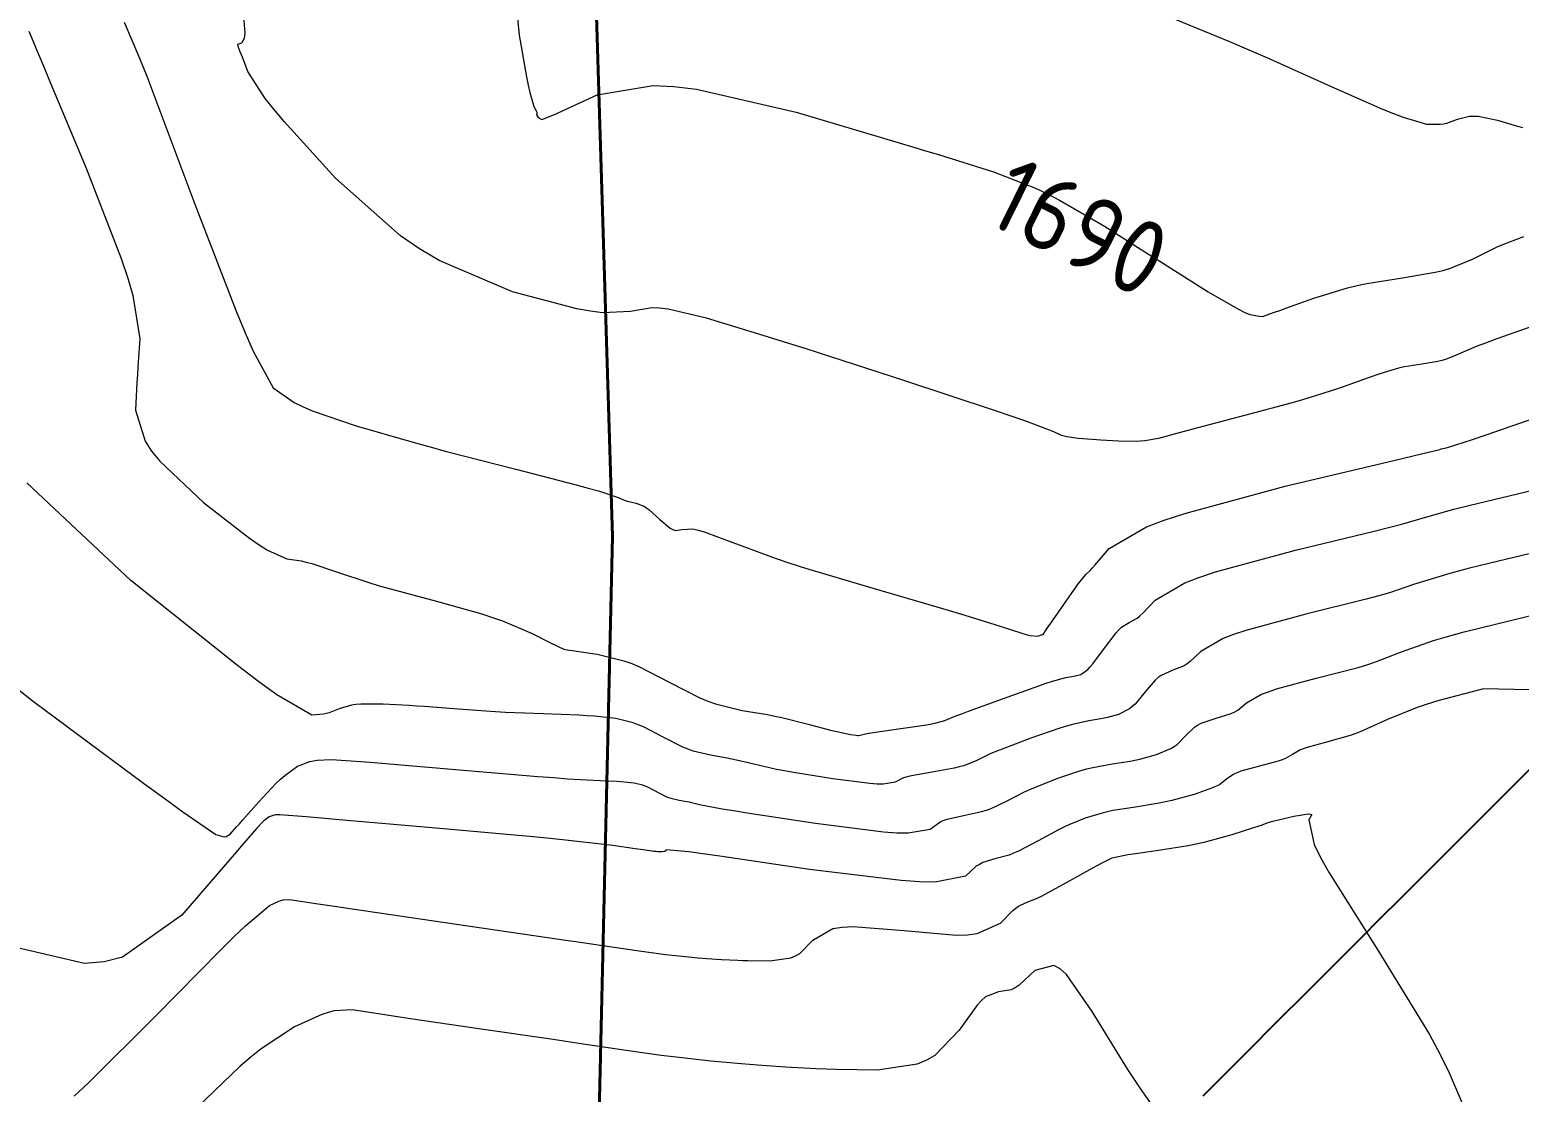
# Model space of a CAD drawing. Header units: millimetres. Extents: x 837475 to 838477, y 1189012 to 1191015.
# Drawn here: x 837908.5 to 837984, y 1190327.2 to 1190381.1 of the extents above; entities that cross this region are included whole.
import ezdxf

# ---------------------------------------------------------------- set-up
doc = ezdxf.new("R2010")
doc.units = ezdxf.units.MM
doc.header["$LTSCALE"] = 0.3
doc.layers.add('CORREDORVIA', color=94, linetype='Continuous', lineweight=40)
doc.layers.add('DRENAJE', color=5, linetype='Continuous', lineweight=25)
doc.layers.add('COTAS 10', color=7, linetype='Continuous', lineweight=9, true_color=0x6e3e2d)
doc.layers.add('COTAS INT', color=7, linetype='Continuous', lineweight=5, true_color=0x9fa19f)
doc.styles.get("Standard").update_dxf_attribs({"font": 'isocp2.shx', "bigfont": '@extfont2.shx'})

msp = doc.modelspace()

# ---------------------------------------------------------------- linework, layer by layer
at = {"layer": 'CORREDORVIA'}
msp.add_lwpolyline([(837918.48, 1189883.493), (837925.042, 1189453.383), (837902.497, 1189217.712), (837593.191, 1189234.399), (837666.017, 1189670.117), (837623.316, 1189818.024), (837548.503, 1190011.455), (837506.88, 1190461.595), (837936.282, 1190278.252), (837938.054, 1190355.403), (837933.054, 1190517.446), (837913.685, 1190646.739), (837916.913, 1190801.892), (837910.676, 1191000.965), (838213.029, 1190992.912), (838237.174, 1190821.339), (838237.001, 1190602.875), (838240.031, 1190437.198), (838238.102, 1190145.726), (838184.199, 1189898.277), (837758.842, 1190109.914), (837918.48, 1189883.493)], dxfattribs=at)
at = {"layer": 'COTAS 10'}
for points in [[(837933.106, 1190383.036), (837933.335, 1190380.804), (837933.708, 1190378.683), (837933.793, 1190378.256), (837933.869, 1190377.898), (837934.077, 1190377.184), (837934.193, 1190376.969), (837934.212, 1190376.925), (837934.225, 1190376.888), (837934.224, 1190376.814), (837934.209, 1190376.773), (837934.213, 1190376.758), (837934.221, 1190376.741), (837934.279, 1190376.665), (837934.36, 1190376.591), (837934.382, 1190376.575), (837934.403, 1190376.561), (837934.48, 1190376.525), (837934.957, 1190376.704), (837935.231, 1190376.824), (837935.566, 1190376.975), (837937.288, 1190377.778), (837940.125, 1190378.252), (837941.163, 1190378.197), (837942.31, 1190378.061), (837947.364, 1190376.893), (837952.406, 1190375.397), (837953.545, 1190375.054), (837953.798, 1190374.978), (837954.574, 1190374.742), (837957.364, 1190373.87), (837959.481, 1190373.039), (837960.087, 1190372.753), (837960.7, 1190372.442), (837962.983, 1190371.117), (837965.21, 1190369.705), (837965.788, 1190369.339), (837966.35, 1190368.985), (837968.24, 1190367.796), (837969.743, 1190366.924), (837970.061, 1190366.769), (837970.337, 1190366.651), (837970.832, 1190366.564), (837970.978, 1190366.537), (837971.598, 1190366.759), (837971.861, 1190366.853), (837972.163, 1190366.961), (837973.582, 1190367.467), (837975.291, 1190367.989), (837975.775, 1190368.108), (837976.265, 1190368.215), (837978.073, 1190368.508), (837979.738, 1190368.785), (837980.137, 1190368.882), (837980.509, 1190368.989), (837981.629, 1190369.449), (837982.602, 1190369.941), (837982.881, 1190370.067), (837983.164, 1190370.189), (837984.224, 1190370.593)], [(837903.028, 1190351.548), (837908.721, 1190347.033), (837914.293, 1190342.906), (837915.392, 1190342.103), (837916.297, 1190341.447), (837917.962, 1190340.304), (837918.321, 1190340.194), (837918.404, 1190340.19), (837918.479, 1190340.196), (837918.69, 1190340.313), (837919.011, 1190340.681), (837919.155, 1190340.846), (837919.324, 1190341.038), (837920.134, 1190341.958), (837921.025, 1190342.902), (837921.245, 1190343.109), (837921.453, 1190343.292), (837922.109, 1190343.755), (837922.725, 1190343.996), (837922.908, 1190344.039), (837923.097, 1190344.072), (837923.823, 1190344.104), (837925.31, 1190343.999), (837925.979, 1190343.946), (837926.758, 1190343.882), (837930.502, 1190343.562), (837934.283, 1190343.243), (837935.087, 1190343.18), (837935.785, 1190343.128), (837937.428, 1190343.029), (837938.275, 1190342.995), (837938.471, 1190342.983), (837938.651, 1190342.971), (837939.16, 1190342.917), (837939.578, 1190342.813), (837939.7, 1190342.769), (837939.825, 1190342.717), (837940.767, 1190342.233), (837940.891, 1190342.182), (837941.012, 1190342.138), (837941.428, 1190342.037), (837941.829, 1190341.971), (837941.941, 1190341.948), (837942.053, 1190341.924), (837942.462, 1190341.823), (837943.613, 1190341.609), (837944.193, 1190341.513), (837944.887, 1190341.402), (837948.336, 1190340.871), (837951.778, 1190340.441), (837952.466, 1190340.393), (837953.04, 1190340.377), (837954.157, 1190340.578), (837954.64, 1190340.929), (837954.814, 1190341.007), (837955.005, 1190341.077), (837955.839, 1190341.263), (837956.755, 1190341.459), (837956.997, 1190341.535), (837957.234, 1190341.62), (837958.05, 1190342.009), (837958.922, 1190342.459), (837959.194, 1190342.583), (837959.479, 1190342.707), (837960.621, 1190343.155), (837961.79, 1190343.537), (837962.093, 1190343.62), (837962.386, 1190343.693), (837963.371, 1190343.876), (837964.277, 1190344.021), (837964.522, 1190344.071), (837964.763, 1190344.125), (837965.612, 1190344.357), (837966.345, 1190344.66), (837966.514, 1190344.76), (837966.668, 1190344.867), (837967.102, 1190345.309), (837967.542, 1190345.741), (837967.7, 1190345.841), (837967.875, 1190345.933), (837968.637, 1190346.193), (837969.4, 1190346.436), (837969.576, 1190346.517), (837969.735, 1190346.604), (837970.181, 1190346.967), (837970.931, 1190347.402), (837971.282, 1190347.535), (837971.695, 1190347.673), (837973.705, 1190348.214), (837975.831, 1190348.769), (837976.316, 1190348.914), (837976.758, 1190349.057), (837977.981, 1190349.543), (837979.645, 1190350.131), (837980.364, 1190350.336), (837981.195, 1190350.561), (837985.131, 1190351.528)]]:
    msp.add_lwpolyline(points, dxfattribs=at)
at = {"layer": 'COTAS INT'}
for points in [[(837913.324, 1190381.454), (837914.102, 1190379.636), (837914.46, 1190378.725), (837914.879, 1190377.635), (837916.903, 1190372.227), (837918.987, 1190366.807), (837919.443, 1190365.711), (837919.847, 1190364.79), (837920.869, 1190362.924), (837921.927, 1190362.189), (837922.354, 1190361.982), (837922.838, 1190361.772), (837925.068, 1190361.001), (837927.894, 1190360.187), (837928.754, 1190359.951), (837929.647, 1190359.71), (837933.153, 1190358.802), (837936.217, 1190358.013), (837936.831, 1190357.847), (837937.343, 1190357.704), (837938.35, 1190357.379), (837938.697, 1190357.227), (837938.794, 1190357.193), (837938.892, 1190357.164), (837939.249, 1190357.088), (837939.653, 1190356.93), (837939.781, 1190356.848), (837939.915, 1190356.75), (837940.458, 1190356.259), (837940.985, 1190355.817), (837941.109, 1190355.751), (837941.225, 1190355.708), (837941.566, 1190355.755), (837942.134, 1190355.778), (837942.392, 1190355.719), (837942.695, 1190355.634), (837944.157, 1190355.091), (837946.301, 1190354.298), (837947.034, 1190354.054), (837947.828, 1190353.8), (837951.201, 1190352.794), (837954.49, 1190351.842), (837955.231, 1190351.621), (837955.899, 1190351.42), (837957.7, 1190350.847), (837958.797, 1190350.497), (837959.021, 1190350.436), (837959.211, 1190350.39), (837959.608, 1190350.352), (837959.776, 1190350.412), (837959.799, 1190350.42), (837959.841, 1190350.433), (837959.852, 1190350.435), (837959.854, 1190350.436), (837959.857, 1190350.436), (837959.867, 1190350.439), (837960.034, 1190350.672), (837960.136, 1190350.818), (837960.262, 1190350.999), (837960.919, 1190351.947), (837961.586, 1190352.897), (837961.718, 1190353.079), (837961.827, 1190353.227), (837962.033, 1190353.469), (837962.25, 1190353.678), (837962.367, 1190353.806), (837962.507, 1190353.964), (837963.219, 1190354.783), (837965.116, 1190355.886), (837966.005, 1190356.221), (837967.05, 1190356.57), (837972.137, 1190357.941), (837977.056, 1190359.114), (837977.996, 1190359.339), (837978.753, 1190359.52), (837979.964, 1190359.812), (837980.035, 1190359.832), (837980.123, 1190359.854), (837980.365, 1190359.911), (837981.623, 1190360.32), (837982.311, 1190360.553), (837983.145, 1190360.837), (837987.386, 1190362.299)], [(837985.598, 1190366.374), (837982.85, 1190365.405), (837982.286, 1190365.198), (837981.808, 1190365.018), (837980.792, 1190364.591), (837980.248, 1190364.367), (837980.067, 1190364.316), (837979.873, 1190364.268), (837979.064, 1190364.134), (837978.185, 1190363.991), (837977.947, 1190363.939), (837977.712, 1190363.882), (837976.882, 1190363.628), (837976.057, 1190363.333), (837975.825, 1190363.251), (837975.592, 1190363.167), (837974.735, 1190362.86), (837973.494, 1190362.465), (837973.017, 1190362.327), (837972.483, 1190362.175), (837970.076, 1190361.523), (837967.715, 1190360.899), (837967.211, 1190360.765), (837966.771, 1190360.648), (837965.719, 1190360.368), (837965.025, 1190360.243), (837964.81, 1190360.224), (837964.585, 1190360.212), (837963.691, 1190360.226), (837962.795, 1190360.283), (837962.569, 1190360.298), (837962.353, 1190360.313), (837961.654, 1190360.365), (837961.079, 1190360.446), (837960.94, 1190360.479), (837960.811, 1190360.518), (837960.421, 1190360.696), (837959.055, 1190361.223), (837958.31, 1190361.481), (837957.406, 1190361.788), (837952.818, 1190363.3), (837947.863, 1190364.899), (837946.727, 1190365.26), (837945.694, 1190365.585), (837942.818, 1190366.465), (837940.884, 1190366.912), (837940.445, 1190366.964), (837940.048, 1190366.986), (837938.962, 1190366.804), (837937.552, 1190366.722), (837936.951, 1190366.807), (837936.258, 1190366.937), (837932.993, 1190367.796), (837929.269, 1190369.385), (837928.286, 1190369.977), (837927.325, 1190370.634), (837924.031, 1190373.555), (837921.428, 1190376.421), (837920.904, 1190377.044), (837920.464, 1190377.593), (837919.584, 1190378.957), (837919.311, 1190379.686), (837919.253, 1190379.834), (837919.204, 1190379.959), (837919.092, 1190380.217), (837919.083, 1190380.311), (837919.099, 1190380.333), (837919.123, 1190380.353), (837919.277, 1190380.411), (837919.419, 1190380.639), (837919.436, 1190380.767), (837919.444, 1190380.922), (837919.39, 1190381.718)], [(837965.571, 1190382.01), (837969.314, 1190380.468), (837970.291, 1190380.053), (837971.242, 1190379.642), (837974.462, 1190378.201), (837977.059, 1190377.051), (837977.617, 1190376.825), (837978.106, 1190376.638), (837979.291, 1190376.294), (837979.977, 1190376.28), (837980.151, 1190376.301), (837980.318, 1190376.333), (837980.864, 1190376.538), (837981.479, 1190376.697), (837981.689, 1190376.7), (837981.917, 1190376.685), (837982.885, 1190376.483), (837983.896, 1190376.191), (837984.151, 1190376.12)], [(837908.496, 1190380.994), (837908.966, 1190379.862), (837909.248, 1190379.187), (837909.595, 1190378.356), (837911.398, 1190374.051), (837913.173, 1190369.486), (837913.503, 1190368.492), (837913.762, 1190367.614), (837914.116, 1190365.415), (837914.018, 1190363.985), (837913.993, 1190363.592), (837913.97, 1190363.199), (837913.893, 1190361.79), (837914.378, 1190360.222), (837914.708, 1190359.729), (837915.123, 1190359.211), (837917.332, 1190357.128), (837919.663, 1190355.32), (837920.155, 1190354.975), (837920.581, 1190354.699), (837921.566, 1190354.264), (837922.287, 1190354.167), (837922.546, 1190354.104), (837922.831, 1190354.025), (837924.075, 1190353.607), (837925.712, 1190353.063), (837926.244, 1190352.903), (837926.811, 1190352.74), (837929.144, 1190352.12), (837931.443, 1190351.478), (837931.987, 1190351.301), (837932.492, 1190351.125), (837933.985, 1190350.491), (837934.982, 1190349.983), (837935.174, 1190349.886), (837935.331, 1190349.808), (837935.594, 1190349.684), (837935.869, 1190349.646), (837936.033, 1190349.622), (837936.235, 1190349.592), (837937.284, 1190349.437), (837938.636, 1190349.1), (837939.03, 1190348.956), (837939.433, 1190348.789), (837940.958, 1190348.005), (837942.481, 1190347.224), (837942.882, 1190347.059), (837943.275, 1190346.917), (837944.62, 1190346.591), (837945.916, 1190346.374), (837946.278, 1190346.302), (837946.641, 1190346.224), (837947.963, 1190345.897), (837949.103, 1190345.594), (837949.351, 1190345.532), (837949.57, 1190345.479), (837950.115, 1190345.364), (837950.407, 1190345.328), (837950.465, 1190345.324), (837950.514, 1190345.323), (837950.608, 1190345.34), (837950.943, 1190345.41), (837951.143, 1190345.443), (837951.389, 1190345.481), (837952.666, 1190345.666), (837953.97, 1190345.863), (837954.233, 1190345.909), (837954.454, 1190345.952), (837954.899, 1190346.073), (837955.456, 1190346.304), (837955.747, 1190346.415), (837956.099, 1190346.547), (837957.864, 1190347.196), (837959.658, 1190347.834), (837960.028, 1190347.959), (837960.342, 1190348.062), (837961.018, 1190348.248), (837961.327, 1190348.297), (837961.41, 1190348.314), (837961.493, 1190348.333), (837961.782, 1190348.412), (837962.138, 1190348.668), (837962.262, 1190348.799), (837962.398, 1190348.955), (837962.98, 1190349.734), (837963.571, 1190350.512), (837963.712, 1190350.667), (837963.843, 1190350.796), (837964.234, 1190351.043), (837964.634, 1190351.264), (837964.77, 1190351.376), (837964.917, 1190351.51), (837965.54, 1190352.178), (837967.055, 1190353.058), (837967.764, 1190353.326), (837968.598, 1190353.604), (837972.66, 1190354.699), (837976.648, 1190355.666), (837977.436, 1190355.864), (837978.088, 1190356.032), (837979.303, 1190356.389), (837980.68, 1190356.779), (837981.435, 1190356.968), (837982.352, 1190357.193), (837987.01, 1190358.297)], [(837988.086, 1190355.383), (837982.52, 1190354.051), (837981.403, 1190353.77), (837980.472, 1190353.527), (837978.642, 1190352.966), (837977.423, 1190352.544), (837976.876, 1190352.389), (837976.239, 1190352.217), (837973.182, 1190351.457), (837970.147, 1190350.639), (837969.523, 1190350.43), (837968.993, 1190350.23), (837967.861, 1190349.572), (837967.326, 1190349.057), (837967.173, 1190348.947), (837967.017, 1190348.85), (837966.436, 1190348.618), (837965.859, 1190348.364), (837965.706, 1190348.254), (837965.556, 1190348.126), (837965.041, 1190347.522), (837964.533, 1190346.911), (837964.388, 1190346.78), (837964.242, 1190346.664), (837963.697, 1190346.384), (837963.128, 1190346.229), (837962.966, 1190346.193), (837962.802, 1190346.159), (837962.194, 1190346.062), (837961.364, 1190345.878), (837961.06, 1190345.79), (837960.724, 1190345.686), (837959.242, 1190345.175), (837957.789, 1190344.627), (837957.47, 1190344.499), (837957.189, 1190344.381), (837956.475, 1190344.041), (837955.844, 1190343.786), (837955.615, 1190343.722), (837955.362, 1190343.661), (837954.253, 1190343.465), (837953.197, 1190343.279), (837952.978, 1190343.225), (837952.791, 1190343.17), (837952.383, 1190342.959), (837951.777, 1190342.85), (837951.466, 1190342.859), (837951.092, 1190342.884), (837949.226, 1190343.118), (837947.228, 1190343.44), (837946.772, 1190343.522), (837946.358, 1190343.601), (837945.212, 1190343.86), (837944.347, 1190344.074), (837944.109, 1190344.125), (837943.872, 1190344.173), (837943.024, 1190344.314), (837942.144, 1190344.528), (837941.887, 1190344.621), (837941.624, 1190344.729), (837940.627, 1190345.24), (837939.629, 1190345.753), (837939.365, 1190345.862), (837939.107, 1190345.956), (837938.222, 1190346.177), (837937.143, 1190346.29), (837936.763, 1190346.317), (837936.348, 1190346.342), (837934.555, 1190346.414), (837932.629, 1190346.487), (837932.13, 1190346.513), (837931.646, 1190346.541), (837930.02, 1190346.659), (837928.54, 1190346.778), (837928.147, 1190346.806), (837927.762, 1190346.831), (837926.432, 1190346.905), (837925.311, 1190346.904), (837925.057, 1190346.883), (837924.828, 1190346.852), (837924.203, 1190346.665), (837923.71, 1190346.465), (837923.563, 1190346.426), (837923.412, 1190346.395), (837922.829, 1190346.34), (837921.049, 1190347.382), (837920.144, 1190348.042), (837919.059, 1190348.862), (837913.652, 1190353.165), (837908.397, 1190358.123)], [(837984.512, 1190347.624), (837982.175, 1190347.673), (837979.871, 1190347.071), (837979.324, 1190346.903), (837978.818, 1190346.734), (837977.32, 1190346.121), (837976.092, 1190345.569), (837975.756, 1190345.439), (837975.422, 1190345.32), (837974.228, 1190344.972), (837973.244, 1190344.707), (837973.041, 1190344.64), (837972.869, 1190344.575), (837972.502, 1190344.361), (837972.144, 1190344.151), (837971.978, 1190344.087), (837971.784, 1190344.022), (837970.838, 1190343.768), (837969.891, 1190343.501), (837969.695, 1190343.429), (837969.527, 1190343.356), (837969.162, 1190343.097), (837968.803, 1190342.823), (837968.64, 1190342.741), (837968.449, 1190342.657), (837967.527, 1190342.329), (837966.399, 1190342.022), (837966.078, 1190341.95), (837965.753, 1190341.883), (837964.547, 1190341.69), (837963.408, 1190341.509), (837963.125, 1190341.451), (837962.856, 1190341.389), (837961.999, 1190341.134), (837961.169, 1190340.787), (837960.917, 1190340.667), (837960.655, 1190340.536), (837959.626, 1190339.977), (837958.624, 1190339.454), (837958.378, 1190339.347), (837958.147, 1190339.256), (837957.425, 1190339.062), (837956.812, 1190338.875), (837956.649, 1190338.789), (837956.488, 1190338.688), (837955.932, 1190338.197), (837954.395, 1190337.891), (837953.616, 1190337.906), (837952.684, 1190337.964), (837948.043, 1190338.534), (837943.498, 1190339.204), (837942.626, 1190339.325), (837941.923, 1190339.418), (837940.779, 1190339.521), (837940.718, 1190339.457), (837940.697, 1190339.444), (837940.673, 1190339.435), (837940.573, 1190339.42), (837940.469, 1190339.421), (837940.443, 1190339.422), (837940.418, 1190339.423), (837940.341, 1190339.427), (837940.269, 1190339.432), (837940.249, 1190339.434), (837940.228, 1190339.435), (837940.151, 1190339.443), (837940.071, 1190339.451), (837940.049, 1190339.454), (837940.026, 1190339.457), (837939.944, 1190339.468), (837939.607, 1190339.518), (837939.202, 1190339.577), (837938.077, 1190339.742), (837935.833, 1190340.003), (837934.907, 1190340.097), (837933.848, 1190340.199), (837928.919, 1190340.644), (837924.213, 1190341.052), (837923.294, 1190341.131), (837922.542, 1190341.195), (837921.213, 1190341.303), (837920.983, 1190341.292), (837920.923, 1190341.282), (837920.865, 1190341.268), (837920.67, 1190341.192), (837920.461, 1190341.045), (837920.395, 1190340.987), (837920.325, 1190340.921), (837920.042, 1190340.622), (837919.272, 1190339.733), (837918.895, 1190339.295), (837918.447, 1190338.775), (837916.236, 1190336.207), (837913.243, 1190334.085), (837912.302, 1190333.845), (837911.311, 1190333.757), (837907.327, 1190334.698)], [(837910.781, 1190327.04), (837911.517, 1190327.722), (837914.917, 1190331.108), (837918.223, 1190334.466), (837918.899, 1190335.131), (837919.473, 1190335.681), (837920.681, 1190336.709), (837921.161, 1190336.924), (837921.275, 1190336.961), (837921.381, 1190336.989), (837921.697, 1190337.008), (837923.154, 1190336.791), (837923.98, 1190336.669), (837924.99, 1190336.521), (837930.16, 1190335.763), (837935.451, 1190334.987), (837936.536, 1190334.828), (837937.457, 1190334.693), (837939.408, 1190334.405), (837940.276, 1190334.284), (837940.514, 1190334.254), (837940.75, 1190334.225), (837941.592, 1190334.134), (837942.404, 1190334.059), (837942.621, 1190334.04), (837942.836, 1190334.023), (837943.584, 1190333.968), (837944.401, 1190333.928), (837944.659, 1190333.919), (837944.931, 1190333.911), (837946.028, 1190333.894), (837947.084, 1190334.05), (837947.33, 1190334.153), (837947.555, 1190334.28), (837948.202, 1190334.955), (837949.225, 1190335.54), (837949.688, 1190335.611), (837950.229, 1190335.643), (837952.831, 1190335.429), (837955.471, 1190335.202), (837956.036, 1190335.226), (837956.528, 1190335.286), (837957.706, 1190335.816), (837958.337, 1190336.447), (837958.484, 1190336.571), (837958.62, 1190336.673), (837959.012, 1190336.86), (837959.539, 1190337.054), (837959.76, 1190337.16), (837960.014, 1190337.289), (837961.202, 1190337.945), (837962.388, 1190338.614), (837962.64, 1190338.751), (837962.859, 1190338.867), (837963.377, 1190339.114), (837963.922, 1190339.24), (837964.157, 1190339.281), (837964.43, 1190339.325), (837965.724, 1190339.504), (837967.228, 1190339.745), (837967.633, 1190339.828), (837968.034, 1190339.918), (837969.442, 1190340.302), (837970.552, 1190340.653), (837970.766, 1190340.722), (837970.939, 1190340.779), (837971.223, 1190340.884), (837971.44, 1190340.954), (837971.571, 1190340.988), (837971.731, 1190341.029), (837972.566, 1190341.23), (837973.313, 1190341.35), (837973.418, 1190341.338), (837973.479, 1190341.308), (837973.332, 1190341.038), (837973.603, 1190339.787), (837973.927, 1190339.138), (837974.36, 1190338.357), (837976.821, 1190334.447), (837979.447, 1190330.172), (837979.983, 1190329.162), (837980.437, 1190328.227), (837981.924, 1190324.767)], [(837965.515, 1190326.426), (837964.812, 1190327.439), (837964.17, 1190328.392), (837962.358, 1190331.339), (837961.052, 1190333.212), (837960.729, 1190333.489), (837960.422, 1190333.661), (837959.456, 1190333.408), (837958.653, 1190332.672), (837958.449, 1190332.539), (837958.254, 1190332.437), (837957.619, 1190332.324), (837956.959, 1190332.081), (837956.749, 1190331.897), (837956.527, 1190331.662), (837955.624, 1190330.39), (837954.393, 1190329.104), (837953.963, 1190328.861), (837953.495, 1190328.666), (837951.484, 1190328.368), (837949.393, 1190328.401), (837948.875, 1190328.416), (837948.383, 1190328.432), (837946.827, 1190328.51), (837945.402, 1190328.614), (837944.994, 1190328.647), (837944.579, 1190328.682), (837943.032, 1190328.825), (837941.429, 1190328.999), (837940.979, 1190329.054), (837940.527, 1190329.111), (837938.873, 1190329.342), (837936.693, 1190329.665), (837935.909, 1190329.78), (837935.048, 1190329.907), (837931.285, 1190330.459), (837927.702, 1190330.987), (837926.954, 1190331.098), (837926.311, 1190331.194), (837924.868, 1190331.417), (837923.963, 1190331.36), (837923.658, 1190331.281), (837923.331, 1190331.174), (837921.953, 1190330.558), (837920.268, 1190329.447), (837919.747, 1190329.029), (837919.202, 1190328.563), (837917.035, 1190326.479)]]:
    msp.add_lwpolyline(points, dxfattribs=at)
at = {"layer": 'DRENAJE'}
msp.add_polyline3d([(837984.952, 1190344.036, 0), (837983.952, 1190343.037, 0), (837981.953, 1190341.037, 0), (837980.953, 1190340.038, 0), (837979.953, 1190339.038, 0), (837978.954, 1190338.038, 0), (837977.954, 1190337.039, 0), (837976.954, 1190336.039, 0), (837975.955, 1190335.04, 0), (837974.955, 1190334.04, 0), (837973.956, 1190333.04, 0), (837972.956, 1190332.041, 0), (837971.956, 1190331.041, 0), (837969.957, 1190329.042, 0), (837967.958, 1190327.042, 0)], dxfattribs=at)

# ---------------------------------------------------------------- texts
at = {"layer": 'COTAS 10', "insert": (837956.82, 1190371.365), "char_height": 3.8, "attachment_point": 7, "rotation": 333.718}
msp.add_mtext('1690', dxfattribs=at)

doc.saveas('drawing.dxf')
